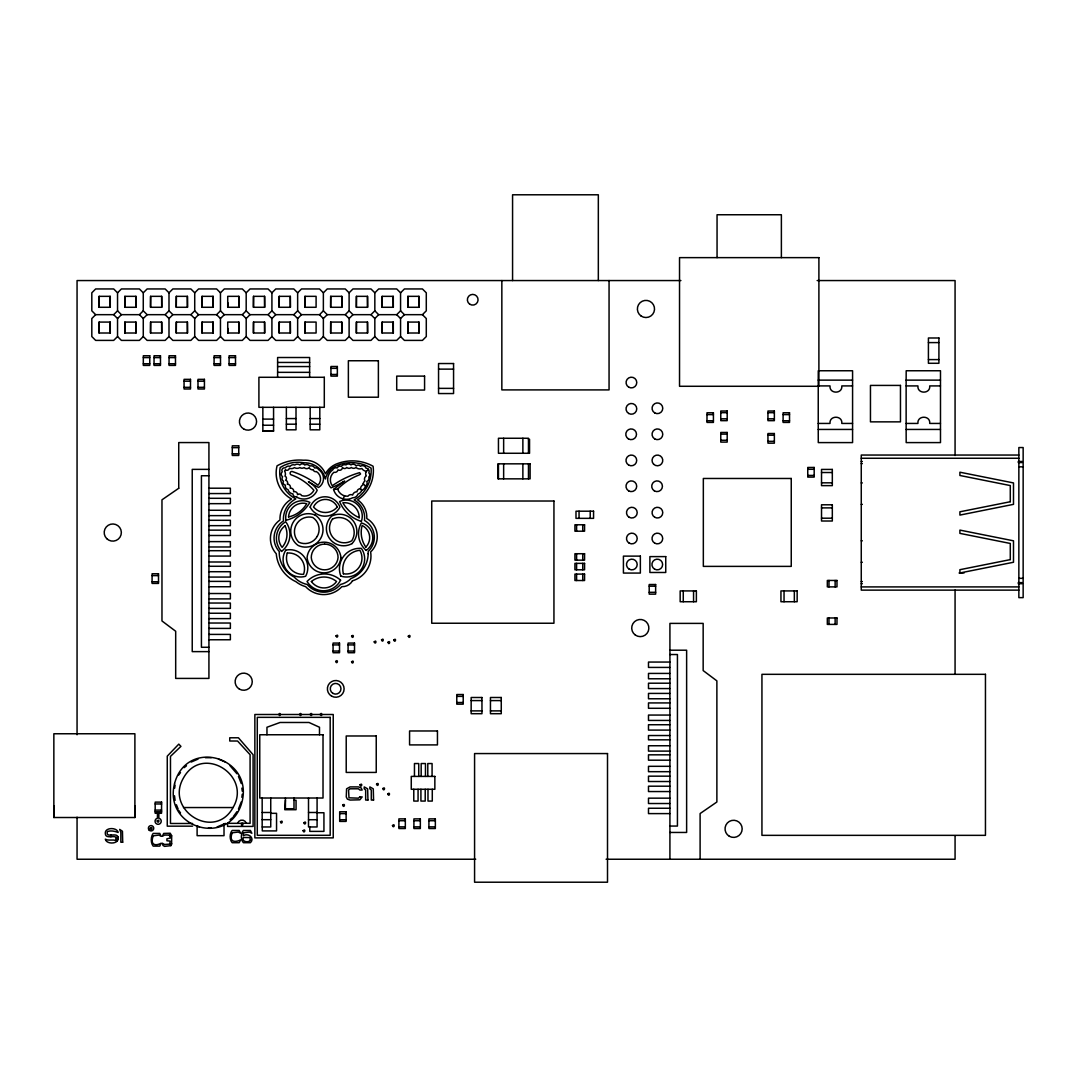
<?xml version="1.0" encoding="UTF-8"?>
<svg xmlns="http://www.w3.org/2000/svg" width="1077" height="1077" viewBox="0 0 1077 1077"><rect width="100%" height="100%" fill="white"/><g stroke="black" fill="none" stroke-linecap="round" stroke-linejoin="round"><path stroke-width="1.5" d="M134.894 805.69L134.894 817.51L53.85 817.51L53.85 805.69M818.237 380.127L818.278 370.757L852.58 370.757L852.58 442.593L818.278 442.593L818.237 429.44L818.237 380.127L852.54 380.127M906.134 380.127L906.188 370.757L940.49 370.757L940.49 442.593L906.188 442.593L906.134 429.44L906.134 380.127L940.45 380.127M99.084 307.282L99.084 296.337L110.271 296.337L110.271 307.282L99.084 307.282L99.205 296.337M99.084 333.008L99.084 322.077L110.271 322.077L110.271 333.008L99.084 333.008L99.205 322.077M124.811 307.282L124.932 296.337L135.998 296.337L135.998 307.282L124.811 307.282L124.811 296.337M124.811 333.008L124.932 322.077L135.998 322.077L135.998 333.008L124.811 333.008L124.811 322.077M150.538 307.282L150.672 296.337L161.725 296.337L161.725 307.282L150.538 307.282L150.538 296.337M150.538 333.008L150.672 322.077L161.725 322.077L161.725 333.008L150.538 333.008L150.538 322.077M176.265 307.282L176.265 296.337L187.465 296.337L187.465 307.282L176.265 307.282L176.399 296.337M176.265 333.008L176.265 322.077L187.465 322.077L187.465 333.008L176.265 333.008L176.399 322.077M201.991 307.282L201.991 296.337L213.192 296.337L213.192 307.282L201.991 307.282L202.126 296.337M201.991 333.008L201.991 322.077L213.192 322.077L213.192 333.008L201.991 333.008L202.126 322.077M227.732 307.282L227.732 296.337L238.919 296.337L238.919 307.282L227.732 307.282L227.785 302.597M227.732 333.008L227.732 322.077L238.919 322.077L238.919 333.008L227.732 333.008L227.785 328.323M253.458 307.282L253.458 296.337L264.646 296.337L264.646 307.282L253.458 307.282L253.58 296.337M253.458 333.008L253.458 322.077L264.646 322.077L264.646 333.008L253.458 333.008L253.58 322.077M279.185 307.282L279.185 296.337L290.373 296.337L290.373 307.282L279.185 307.282L279.306 296.337M279.185 333.008L279.185 322.077L290.373 322.077L290.373 333.008L279.185 333.008L279.306 322.077M304.912 307.282L304.912 296.337L316.099 296.337L316.099 307.282L304.912 307.282L305.047 296.337M304.912 333.008L304.912 322.077L316.099 322.077L316.099 333.008L304.912 333.008L305.047 322.077M330.639 307.282L330.639 296.337L341.84 296.337L341.84 307.282L330.639 307.282L330.774 296.337M330.639 333.008L330.639 322.077L341.84 322.077L341.84 333.008L330.639 333.008L330.774 322.077M356.366 307.282L356.5 296.337L367.567 296.337L367.567 307.282L356.366 307.282L356.366 296.337M356.366 333.008L356.5 322.077L367.567 322.077L367.567 333.008L356.366 333.008L356.366 322.077M382.106 307.282L382.227 296.337L393.293 296.337L393.293 307.282L382.106 307.282L382.106 296.337M382.106 333.008L382.227 322.077L393.293 322.077L393.293 333.008L382.106 333.008L382.106 322.077M407.833 307.282L407.954 296.337L419.02 296.337L419.02 307.282L407.833 307.282L407.833 296.337M407.833 333.008L407.954 322.077L419.02 322.077L419.02 333.008L407.833 333.008L407.833 322.077M174.689 788.135L175.08 785.079M241.867 797.317L242.258 794.247M278.633 714.495C280.962 710.874 280.962 718.103 278.633 714.495L254.859 714.495L254.859 837.879L333.237 837.879L333.237 714.495L322.225 714.495L321.161 713.418L320.084 714.495L321.161 715.559L322.225 714.495M299.419 714.495C301.748 710.874 301.748 718.103 299.419 714.495L280.787 714.495M310.041 714.495L311.105 713.418L312.182 714.495L311.105 715.559L310.041 714.495L301.56 714.495M344.64 480.948L333.574 489.416A13.355 13.355 0 0 0 352.758 497.749A5.197 5.197 0 0 0 357.901 494.087A5.681 5.681 0 0 0 361.67 490.412A6.058 6.058 0 0 0 365.48 486.117L363.218 483.654M171.674 843.708L170.92 845.607M337.626 489.133A10.245 10.245 0 0 0 347.952 496.241A3.5 3.5 0 0 1 352.623 495.057A4.362 4.362 0 0 1 356.999 491.785A3.231 3.231 0 0 1 360.485 488.756A4.846 4.846 0 0 1 363.137 484.731A4.348 4.348 0 0 1 364.955 480.975A3.756 3.756 0 0 1 366.301 475.899A5.25 5.25 0 0 1 365.83 472.076L366.113 471.241A6.193 6.193 0 0 1 361.872 468.522A5.681 5.681 0 0 1 355.962 467.485A3.527 3.527 0 0 1 351.344 467.485A3.527 3.527 0 0 1 346.74 467.485A2.679 2.679 0 0 1 342.446 467.485A2.854 2.854 0 0 1 338.016 469.841A3.177 3.177 0 0 1 333.91 472.238A9.989 9.989 0 0 0 332.268 485.754A90.078 90.078 0 0 1 340.87 480.355L343.119 479.171A90.078 90.078 0 0 1 359.624 472.641L360.553 473.988L359.206 474.93A60.568 60.568 0 0 0 337.626 489.133L333.574 489.416M233.049 807.548C252.112 775.346 202.234 743.938 183.507 777.904C164.458 810.106 214.336 841.514 233.049 807.548L183.507 807.548M238.448 809.015L241.288 801.894M170.085 844.112L164.566 844.476L162.331 843.224L162.99 845.445L164.566 846.374L170.88 845.66M343.051 498.866L344.613 495.878M115.966 840.033C118.497 832.79 105.667 840.423 105.331 833.733C104.24 827.163 117.191 827.042 118.147 832.454C115.252 831.457 111.712 830.286 107.754 831.39L107.35 831.767C105.438 838.929 117.783 831.282 118.147 837.893C119.049 844.301 106.313 844.637 105.331 839.171C108.414 841.312 114.364 838.62 117.258 841.325M178.688 775.009L180.505 772.572M233.346 816.554L236.967 811.668M365.83 472.076L368.428 469.33M95.665 314.672L91.814 318.536L91.814 336.549L95.665 340.399L113.677 340.399L117.541 336.549L117.541 318.536L113.677 314.672L95.665 314.672L91.814 310.809L91.814 292.809L95.665 288.946L113.677 288.946L117.541 292.809L117.541 310.809L113.677 314.672M117.541 292.809L121.405 288.946L139.404 288.946L143.268 292.809L143.268 310.809L147.132 314.672L165.144 314.672L168.995 318.536L168.995 336.549L165.144 340.399L147.132 340.399L143.268 336.549L143.268 318.536L147.132 314.672M117.541 318.536L121.405 314.672L139.404 314.672L143.268 318.536M143.268 292.809L147.132 288.946L165.144 288.946L168.995 292.809L168.995 310.809L165.144 314.672M139.404 314.672L143.268 310.809M168.995 292.809L172.858 288.946L190.871 288.946L194.722 292.809L194.722 310.809L198.585 314.672L216.598 314.672L220.462 310.809L220.462 292.809L224.312 288.946L242.325 288.946L246.189 292.809L246.189 310.809L250.039 314.672L268.052 314.672L271.916 318.536L271.916 336.549L268.052 340.399L250.039 340.399L246.189 336.549L246.189 318.536L242.325 314.672L224.312 314.672L220.462 310.809M143.268 336.549L139.404 340.399L121.405 340.399L117.541 336.549M168.995 318.536L172.858 314.672L190.871 314.672L194.722 318.536L194.722 336.549L190.871 340.399L172.858 340.399L168.995 336.549M194.722 292.809L198.585 288.946L216.598 288.946L220.462 292.809M190.871 314.672L194.722 310.809M194.722 318.536L198.585 314.672M194.722 336.549L198.585 340.399L216.598 340.399L220.462 336.549L220.462 318.536L224.312 314.672M246.189 292.809L250.039 288.946L268.052 288.946L271.916 292.809L271.916 310.809L268.052 314.672M242.325 314.672L246.189 310.809M246.189 318.536L250.039 314.672M271.916 292.809L275.779 288.946L293.779 288.946L297.642 292.809L297.642 310.809L293.779 314.672L275.779 314.672L271.916 310.809M246.189 336.549L242.325 340.399L224.312 340.399L220.462 336.549M271.916 318.536L275.779 314.672M297.642 292.809L301.506 288.946L319.519 288.946L323.369 292.809L323.369 310.809L319.519 314.672L301.506 314.672L297.642 310.809M271.916 336.549L275.779 340.399L293.779 340.399L297.642 336.549L297.642 318.536L301.506 314.672M323.369 292.809L327.233 288.946L345.246 288.946L349.11 292.809L349.11 310.809L352.96 314.672L370.973 314.672L374.836 310.809L374.836 292.809L378.687 288.946L396.699 288.946L400.563 292.809L400.563 310.809L396.699 314.672L378.687 314.672L374.836 310.809M352.96 314.672L349.11 318.536L349.11 336.549L345.246 340.399L327.233 340.399L323.369 336.549L323.369 318.536L327.233 314.672L345.246 314.672L349.11 310.809M349.11 292.809L352.96 288.946L370.973 288.946L374.836 292.809M323.369 336.549L319.519 340.399L301.506 340.399L297.642 336.549M349.11 336.549L352.96 340.399L370.973 340.399L374.836 336.549L374.836 318.536L378.687 314.672M400.563 292.809L404.427 288.946L422.426 288.946L426.29 292.809L426.29 310.809L422.426 314.672L404.427 314.672L400.563 310.809M374.836 336.549L378.687 340.399L396.699 340.399L400.563 336.549L400.563 318.536L404.427 314.672M184.127 767.672L186.483 765.801M230.088 819.651L232.444 817.78M169.789 844.395L170.099 841.097L166.922 840.76L166.922 838.795L170.287 838.068L169.52 835.079M116.262 837.691L117.905 836.735M191.194 762.045L198.06 759.097M217.123 826.948L225.362 823.407M343.55 481.621L343.657 481.567A83.05 83.05 0 0 1 330.989 487.868A11.901 11.901 0 0 1 332.766 469.841A3.406 3.406 0 0 1 337.128 467.97A3.325 3.325 0 0 1 341.342 466.368A3.823 3.823 0 0 1 345.946 464.927A3.635 3.635 0 0 1 350.873 464.927A3.756 3.756 0 0 1 356.245 465.937A2.639 2.639 0 0 1 360.378 466.274A3.729 3.729 0 0 1 366.045 468.185A3.218 3.218 0 0 1 368.805 472.897A2.639 2.639 0 0 1 368.805 476.976A3.635 3.635 0 0 1 366.786 481.473A3.823 3.823 0 0 1 365.48 486.117M205.33 757.696L211.227 757.696M208.278 828.146L211.227 827.755M116.316 837.906L118.147 837.893M680.906 280.558L77.059 280.558L77.059 734.77M817.147 280.558L955.07 280.558L955.07 455.504M928.414 342.594L938.915 342.594M143.322 357.604L149.757 357.604M154.038 357.604L160.473 357.604M169.049 357.604L175.484 357.604M214.081 357.604L220.502 357.604M229.091 357.604L235.513 357.604M928.414 359.597L938.915 359.597M277.61 362.451L309.637 362.451M143.322 363.743L149.757 363.743M154.038 363.743L160.473 363.743M169.049 363.743L175.484 363.743M214.081 363.743L220.502 363.743M229.091 363.743L235.513 363.743M277.61 366.557L309.637 366.557M330.935 368.334L337.357 368.334M438.554 369.128L453.565 369.128M277.61 372.346L309.637 372.346M330.935 374.459L337.357 374.459M184.059 381.191L190.494 381.191M197.993 381.191L204.428 381.191M818.237 385.916L830.017 385.916C829.142 394.182 842.699 394.182 841.81 385.916L852.54 385.916M906.134 385.916L917.927 385.916C917.052 394.182 930.609 394.182 929.72 385.916L940.45 385.916M184.059 387.33L190.494 387.33M197.993 387.33L204.428 387.33M438.554 388.366L453.565 388.366M720.769 412.679L727.19 412.679M767.941 412.679L774.363 412.679M706.983 414.618L713.418 414.618M783.1 414.618L789.522 414.618M286.361 418.563L296.013 418.563M310.163 418.563L319.802 418.563M720.769 418.818L727.19 418.818M767.941 418.818L774.363 418.818M262.855 419.101L273.571 419.101M706.983 420.757L713.418 420.757M783.1 420.757L789.522 420.757M818.237 423.436L830.017 423.436C829.142 415.17 842.699 415.17 841.81 423.436L852.54 423.436M906.134 423.436L917.927 423.436C917.052 415.17 930.609 415.17 929.72 423.436L940.45 423.436M286.361 424.19L296.013 424.19M310.163 424.19L319.802 424.19M262.855 425.24L273.571 425.24M818.237 429.44L852.54 429.44M906.134 429.44L940.45 429.44M262.855 430.894L273.571 430.894M720.769 434.125L727.19 434.125M767.941 435.202L774.363 435.202M528.47 439.335L529.547 439.335L529.547 453.269L498.449 453.269L498.449 438.258L528.47 438.258L528.47 453.269M720.769 440.251L727.19 440.251M767.941 441.328L774.363 441.328M232.295 447.655L238.731 447.655M232.295 453.794L238.731 453.794M1018.855 455.046L861.263 455.046L861.263 590.129L1018.855 590.129M861.263 458.263L1018.855 458.263M861.263 461.481L862.34 461.481M1018.196 461.481L1023.15 461.481L1023.15 447.547L1018.855 447.547L1018.855 597.641L1023.15 597.641L1023.15 583.694L1018.196 583.694M1018.196 462.558L1023.15 462.558L1023.15 582.63L1018.196 582.63M861.263 463.622L862.34 463.622M1018.855 466.839L1023.15 466.839M208.925 469.37L192.231 469.37L192.231 651.625L208.925 651.625M807.75 469.289L814.185 469.289M821.522 472.52L832.319 472.52M807.75 475.428L814.185 475.428M208.925 475.751L201.426 475.751L201.426 647.277L208.925 647.277M821.522 482.819L832.319 482.819M861.263 482.927L862.34 482.927M208.925 488.204L230.37 488.204L230.37 493.562L208.925 493.562M208.925 498.301L230.37 498.301L230.37 503.659L208.925 503.659M861.263 504.359L862.34 504.359M821.522 507.886L832.319 507.886M208.925 510.269L230.37 510.269L230.37 515.627L208.925 515.627M821.522 518.199L832.319 518.199M208.925 520.299L230.37 520.299L230.37 525.657L208.925 525.657M208.925 530.14L230.37 530.14L230.37 535.498L208.925 535.498M861.263 540.816L862.34 540.816M208.925 541.623L230.37 541.623L230.37 546.981L208.925 546.981M208.925 550.697L230.37 550.697L230.37 556.069L208.925 556.069M208.925 561.992L230.37 561.992L230.37 566.273L208.925 566.273M861.263 562.261L862.34 562.261M208.925 571.712L230.37 571.712L230.37 577.07L208.925 577.07M959.068 572.977L964.063 572.977M152.086 575.616L158.507 575.616M1018.855 578.336L1023.15 578.336M208.925 581.392L230.37 581.392L230.37 586.75L208.925 586.75M861.263 581.553L862.34 581.553M152.086 581.755L158.507 581.755M861.263 583.694L862.34 583.694M649.202 586.184L655.637 586.184M861.263 586.911L1018.855 586.911M649.202 592.31L655.637 592.31M208.925 593.521L230.37 593.521L230.37 598.893L208.925 598.893M208.925 603.039L230.37 603.039L230.37 608.397L208.925 608.397M208.925 613.244L230.37 613.244L230.37 618.615L208.925 618.615M208.925 623.031L230.37 623.031L230.37 628.403L208.925 628.403M208.925 634.407L230.37 634.407L230.37 639.765L208.925 639.765M333.076 644.921L339.511 644.921M348.086 644.921L354.521 644.921M669.921 650.198L686.628 650.198L686.628 832.454L669.921 832.454M333.076 651.047L339.511 651.047M348.086 651.047L354.521 651.047M669.921 654.533L677.433 654.533L677.433 826.059L669.921 826.059M669.921 662.059L648.489 662.059L648.489 667.417L669.921 667.417M669.921 673.421L648.489 673.421L648.489 678.779L669.921 678.779M669.921 683.208L648.489 683.208L648.489 688.566L669.921 688.566M669.921 693.413L648.489 693.413L648.489 698.771L669.921 698.771M456.783 696.375L463.218 696.375M471.161 700.588L481.957 700.588M490.452 700.588L501.263 700.588M456.783 702.5L463.218 702.5M669.921 702.931L648.489 702.931L648.489 708.289L669.921 708.289M471.161 710.887L481.957 710.887M490.452 710.887L501.263 710.887M312.182 714.495L320.084 714.495M669.921 715.061L648.489 715.061L648.489 720.432L669.921 720.432M669.921 724.74L648.489 724.74L648.489 730.098L669.921 730.098M669.921 735.537L648.489 735.537L648.489 739.832L669.921 739.832M669.921 745.755L648.489 745.755L648.489 751.113L669.921 751.113M669.921 754.829L648.489 754.829L648.489 760.187L669.921 760.187M669.921 766.312L648.489 766.312L648.489 771.684L669.921 771.684M669.921 776.167L648.489 776.167L648.489 781.525L669.921 781.525M669.921 786.197L648.489 786.197L648.489 791.555L669.921 791.555M669.921 798.165L648.489 798.165L648.489 803.523L669.921 803.523M285.418 800.278L284.799 809.716L296.054 809.716L296.054 800.278L293.994 800.278M155.182 803.967L161.617 803.967M669.921 808.248L648.489 808.248L648.489 813.606L669.921 813.606M155.182 810.092L161.617 810.092M155.182 811.775L161.617 811.775M262.169 812.489L270.744 812.489M308.507 812.489L317.082 812.489M317.082 812.745L323.935 812.745L323.935 831.39L309.786 831.39L309.786 826.961M270.744 813.323L276.547 813.323L276.547 830.906L262.29 830.906L262.29 826.961M339.686 813.62L346.121 813.62M262.169 819.678L270.744 819.678M308.507 819.718L317.082 819.718M339.686 819.745L346.121 819.745M398.894 820.728L405.329 820.728M413.905 820.728L420.34 820.728M428.915 820.728L435.35 820.728M192.568 823.488L170.476 823.488L170.476 756.377L180.936 746.374L178.795 744.126L167.258 756.162L167.258 826.167L192.568 826.167M241.463 823.326L227.584 823.326L227.584 826.422L253.095 826.422L253.095 754.708L238.421 737.785L229.738 737.785L229.738 741.003L237.573 741.03L250.093 754.708L250.093 823.326L241.786 823.178L241.45 825.13L242.931 824.794L242.594 823.313M398.894 826.853L405.329 826.853M413.905 826.853L420.34 826.853M428.915 826.853L435.35 826.853M169.654 835.092L164.566 835.079L162.331 836.317L163.691 833.423L169.978 833.261M116.316 838.943L118.147 838.943M475.697 859.244L77.059 859.244L77.059 817.187M606.109 859.244L955.07 859.244L955.07 835.698M169.883 835.227L171.674 835.846L171.593 844.153M218.496 759.097L225.362 762.045M196.687 825.763L199.433 826.948M311.038 483.385L318.59 487.477A10.595 10.595 0 0 0 318.59 469.572A3.285 3.285 0 0 0 314.713 468.01A3.891 3.891 0 0 0 309.705 466.085A3.769 3.769 0 0 0 304.791 465.022A3.164 3.164 0 0 0 299.85 465.022A4.133 4.133 0 0 0 294.815 465.022A3.998 3.998 0 0 0 290.171 466.314A4.295 4.295 0 0 0 285.284 467.93A2.625 2.625 0 0 0 282.241 471.82A3.177 3.177 0 0 0 282.605 476.748A3.11 3.11 0 0 0 283.466 481.163A2.639 2.639 0 0 0 285.392 485.121A3.756 3.756 0 0 0 288.03 489.658A6.018 6.018 0 0 0 292.971 493.953A2.706 2.706 0 0 0 296.767 496.564A1.36 1.36 0 0 0 297.521 497.601A14.513 14.513 0 0 0 317.203 490.237A22.2 22.2 0 0 0 311.038 483.385L308.412 481.742L310.634 483.102M170.328 833.41L171.647 835.765L170.341 836.21M230.088 765.801L236.967 773.784M422.426 314.672L426.29 318.536L426.29 336.549L422.426 340.399L404.427 340.399L400.563 336.549M396.699 314.672L400.563 318.536M370.973 314.672L374.836 318.536M345.246 314.672L349.11 318.536M323.369 310.809L327.233 314.672M319.519 314.672L323.369 318.536M293.779 314.672L297.642 318.536M216.598 314.672L220.462 318.536M168.995 310.809L172.858 314.672M117.541 310.809L121.405 314.672M178.688 810.442L180.505 812.879M360.485 488.756L361.67 490.412M238.448 776.436L241.288 783.558M176.413 804.748L178.122 809.015M241.867 788.135L242.258 791.191M174.501 795.782L175.08 800.373M418.899 296.337L419.02 307.282M418.899 322.077L419.02 333.008M393.159 296.337L393.293 307.282M393.159 322.077L393.293 333.008M367.432 296.337L367.567 307.282M367.432 322.077L367.567 333.008M341.705 296.337L341.84 307.282M341.705 322.077L341.84 333.008M290.251 296.337L290.373 307.282M290.251 322.077L290.373 333.008M264.525 296.337L264.646 307.282M264.525 322.077L264.646 333.008M238.784 296.337L238.919 307.282M238.784 322.077L238.919 333.008M213.058 296.337L213.192 307.282M213.058 322.077L213.192 333.008M187.331 296.337L187.465 307.282M187.331 322.077L187.465 333.008M161.604 296.337L161.725 307.282M161.604 322.077L161.725 333.008M135.877 296.337L135.998 307.282M135.877 322.077L135.998 333.008M110.137 296.337L110.271 307.282M110.137 322.077L110.271 333.008M955.07 590.088L955.07 674.202M835.133 580.449L835.133 586.884M835.133 617.969L835.133 624.404M828.994 580.449L828.994 586.884M828.994 617.969L828.994 624.404M794.341 590.923L794.341 601.733M784.043 590.923L784.043 601.733M781.377 257.632L781.377 214.754L717.053 214.754L717.053 257.632M700.104 859.244L700.104 813.552L716.878 802.002L716.878 680.866L703.16 670.567L703.16 623.395L669.921 623.395L669.921 859.244M693.561 590.923L693.561 601.733M683.262 590.923L683.262 601.733M609.057 280.558L609.057 389.901L501.842 389.901L501.842 280.558M598.327 280.558L598.327 194.789L512.571 194.789L512.571 280.558M590.209 511.198L590.209 518.347M582.738 524.782L582.738 531.203M582.738 553.726L582.738 560.148M582.738 563.365L582.738 569.8M582.738 574.095L582.738 580.516M579.049 511.198L579.049 518.347M576.599 524.782L576.599 531.203M576.599 553.726L576.599 560.148M576.599 563.365L576.599 569.8M576.599 574.095L576.599 580.516M528.47 463.837L528.47 478.848M522.87 438.258L522.87 453.269M522.87 463.837L522.87 478.848M503.646 438.258L503.646 453.269M503.646 463.837L503.646 478.848M498.449 463.837L498.449 478.848M432.079 776.409L432.079 763.539L427.784 763.539L427.784 776.409M432.281 789.279L432.281 801.073L427.986 801.073L427.986 789.279M425.469 776.409L425.469 763.539L421.174 763.539L421.174 776.409M425.213 789.279L425.213 801.073L420.919 801.073L420.919 789.279M418.738 776.409L418.738 763.539L414.457 763.539L414.457 776.409M418.064 789.279L418.064 801.073L413.783 801.073L413.783 789.279M319.802 407.308L319.802 429.817L310.163 429.817L310.163 407.308M319.492 734.756L319.492 727.258L309.005 722.479L280.06 722.479L266.961 727.258L266.961 734.756M317.082 798.017L317.082 826.961L308.507 826.961L308.507 798.017M309.637 377.287L309.637 357.51L277.61 357.51L277.61 377.287M296.013 407.308L296.013 429.817L286.361 429.817L286.361 407.308M293.994 798.017L293.994 808.733L285.418 808.733L285.418 798.017M273.571 407.308L273.571 431.137L262.855 431.137L262.855 407.308M270.744 798.017L270.744 826.961L262.169 826.961L262.169 798.017M224.016 823.932L224.016 835.671L197.104 835.671L197.104 825.615M158.844 813.27L158.844 818.21A3.096 3.096 0 0 1 160.702 822.963A3.096 3.096 0 0 1 155.586 822.963A3.096 3.096 0 0 1 157.444 818.21L157.444 813.27M134.894 817.51L134.894 733.76L53.85 733.76L53.85 817.51M110.931 834.904L110.931 836.762M237.573 823.326A4.591 4.591 0 0 1 246.35 823.313M387.733 794.059C389.47 797.99 390.588 790.841 387.733 794.059M335.661 661.466C337.316 665.438 338.595 658.316 335.661 661.466M374.19 641.879C375.846 645.85 377.125 638.728 374.19 641.879M392.472 825.534C394.034 829.532 395.474 822.451 392.472 825.534M408.277 636.17C409.798 640.196 411.306 633.128 408.277 636.17M335.997 635.915C337.464 639.953 339.067 632.899 335.997 635.915M157.161 820.943C158.575 824.995 160.258 817.968 157.161 820.943M174.595 783.369C162.937 828.415 229.549 847.989 241.975 802.082C253.633 757.037 187.021 737.462 174.595 783.369M153.19 835.833C149.757 845.445 155.748 846.091 161.146 843.224L159.773 846.118L153.149 846.118C150.632 842.86 150.632 836.694 153.149 833.423L159.773 833.423L161.146 836.317L158.911 835.079L153.19 835.833M150.201 828.213C151.507 832.306 153.378 825.319 150.201 828.213M303.862 822.734C305.181 826.826 307.053 819.839 303.862 822.734M303.068 830.65C304.387 834.742 306.258 827.755 303.068 830.65M351.6 636.13C352.919 640.223 354.791 633.236 351.6 636.13M351.56 661.763C352.866 665.869 354.737 658.882 351.56 661.763M342.688 805.138C343.994 809.231 345.865 802.257 342.688 805.138M381.527 639.859C382.847 643.952 384.718 636.978 381.527 639.859M387.935 642.323C389.241 646.415 391.113 639.428 387.935 642.323M393.792 639.967C395.111 644.059 396.982 637.072 393.792 639.967M376.533 784.15C377.852 788.256 379.723 781.269 376.533 784.15M382.793 788.566C384.099 792.672 385.97 785.685 382.793 788.566M232.201 832.777C228.526 842.604 235.446 842.402 240.642 839.912L239.202 842.699L232.147 842.699C229.509 839.71 229.522 833.463 232.147 830.461L239.202 830.461L240.642 833.261L238.286 832.05L232.201 832.777M243.415 832.79L243.348 835.671C248.625 832.521 254.993 838.391 250.403 842.699L243.362 842.699C240.71 839.71 240.723 833.463 243.362 830.461L250.403 830.461L251.856 833.261L249.487 832.05L243.415 832.79M250.429 839.925C249.447 843.089 241.06 842.066 243.348 837.502L249.837 837.583L250.429 839.925M285.513 470.407L284.597 471.241A4.9 4.9 0 0 1 284.961 476.074A2.45 2.45 0 0 1 285.593 480.221A2.76 2.76 0 0 1 287.317 484.219A2.894 2.894 0 0 1 290.211 488.244A2.827 2.827 0 0 1 293.59 491.758A3.002 3.002 0 0 1 297.562 494.68A2.571 2.571 0 0 1 301.627 495.649A10.339 10.339 0 0 0 313.905 490.277A54.456 54.456 0 0 0 291.005 474.769A1.764 1.764 0 0 1 290.359 472.345A1.764 1.764 0 0 1 292.769 471.699A87.439 87.439 0 0 1 308.049 478.565L310.109 479.777A87.439 87.439 0 0 1 318.011 485.202A8.751 8.751 0 0 0 316.436 471.564A2.41 2.41 0 0 1 313.272 469.68A3.527 3.527 0 0 1 309.166 467.593A3.5 3.5 0 0 1 304.118 467.593A3.891 3.891 0 0 1 299.837 467.593A5.358 5.358 0 0 1 294.371 467.593A4.604 4.604 0 0 1 289.363 468.145A2.517 2.517 0 0 1 285.284 469.787L285.513 470.407M360.001 784.823C361.185 788.956 363.272 782.037 360.001 784.823M359.906 796.926L358.399 798.165L348.988 797.815L348.558 790.033L350.052 788.795L358.399 788.795L359.906 790.047L362.182 790.047L361.078 787.826L358.399 786.91L350.065 786.91L346.579 788.822L346.269 796.926L347.386 799.134L350.065 800.063L359.866 799.807L362.182 796.926L359.906 796.926M280.491 821.724C281.353 825.938 283.965 819.193 280.491 821.724M178.742 488.271L161.967 499.822L161.967 620.958L175.686 631.257L175.686 678.416L208.925 678.416L208.925 442.566L178.742 442.566L178.742 488.271M1010.28 501.734L959.903 511.804L959.903 515.089L1013.497 504.359L1013.497 482.927L959.903 472.211L959.903 475.482L1010.28 485.565L1010.28 501.734M1010.28 559.623L959.903 569.693L959.903 572.977L1013.497 562.261L1013.497 540.816L959.903 530.099L959.903 533.371L1010.28 543.454L1010.28 559.623M818.897 257.632L679.533 257.632L679.533 386.28L818.897 386.28L818.897 257.632M938.915 337.99L928.414 337.99L928.414 363.286L938.915 363.286L938.915 337.99M149.757 355.76L143.322 355.76L143.322 365.413L149.757 365.413L149.757 355.76M160.473 355.76L154.038 355.76L154.038 365.413L160.473 365.413L160.473 355.76M175.484 355.76L169.049 355.76L169.049 365.413L175.484 365.413L175.484 355.76M220.502 355.76L214.081 355.76L214.081 365.413L220.502 365.413L220.502 355.76M235.513 355.76L229.091 355.76L229.091 365.413L235.513 365.413L235.513 355.76M378.377 360.755L348.369 360.755L348.369 397.211L378.377 397.211L378.377 360.755M453.565 363.541L438.554 363.541L438.554 393.549L453.565 393.549L453.565 363.541M337.357 366.49L330.935 366.49L330.935 376.129L337.357 376.129L337.357 366.49M424.58 376.115L396.713 376.115L396.713 390.049L424.58 390.049L424.58 376.115M324.298 377.287L258.911 377.287L258.911 407.308L324.298 407.308L324.298 377.287M190.494 379.346L184.059 379.346L184.059 388.999L190.494 388.999L190.494 379.346M204.428 379.346L197.993 379.346L197.993 388.999L204.428 388.999L204.428 379.346M900.466 385.418L870.458 385.418L870.458 421.861L900.466 421.861L900.466 385.418M727.19 411.01L720.769 411.01L720.769 420.663L727.19 420.663L727.19 411.01M774.363 411.01L767.941 411.01L767.941 420.663L774.363 420.663L774.363 411.01M713.418 412.774L706.983 412.774L706.983 422.426L713.418 422.426L713.418 412.774M789.522 412.774L783.1 412.774L783.1 422.426L789.522 422.426L789.522 412.774M727.19 432.456L720.769 432.456L720.769 442.095L727.19 442.095L727.19 432.456M774.363 433.519L767.941 433.519L767.941 443.172L774.363 443.172L774.363 433.519M238.731 445.824L232.295 445.824L232.295 455.463L238.731 455.463L238.731 445.824M530.113 463.837L497.951 463.837L497.951 478.848L530.113 478.848L530.113 463.837M814.185 467.458L807.75 467.458L807.75 477.098L814.185 477.098L814.185 467.458M832.319 469.424L821.522 469.424L821.522 485.633L832.319 485.633L832.319 469.424M791.245 478.471L703.335 478.471L703.335 566.381L791.245 566.381L791.245 478.471M553.941 501.02L431.729 501.02L431.729 623.233L553.941 623.233L553.941 501.02M832.319 504.79L821.522 504.79L821.522 521.012L832.319 521.012L832.319 504.79M593.562 511.198L575.993 511.198L575.993 518.347L593.562 518.347L593.562 511.198M584.569 524.782L574.93 524.782L574.93 531.203L584.569 531.203L584.569 524.782M584.569 553.726L574.93 553.726L574.93 560.148L584.569 560.148L584.569 553.726M640.357 556.122L623.421 556.122L623.421 573.072L640.357 573.072L640.357 556.122M665.748 556.607L649.889 556.607L649.889 572.479L665.748 572.479L665.748 556.607M584.569 563.365L574.93 563.365L574.93 569.8L584.569 569.8L584.569 563.365M158.507 573.772L152.086 573.772L152.086 583.424L158.507 583.424L158.507 573.772M584.569 574.095L574.93 574.095L574.93 580.516L584.569 580.516L584.569 574.095M836.977 580.449L827.324 580.449L827.324 586.884L836.977 586.884L836.977 580.449M655.637 584.515L649.202 584.515L649.202 594.154L655.637 594.154L655.637 584.515M696.375 590.923L680.166 590.923L680.166 601.733L696.375 601.733L696.375 590.923M797.155 590.923L780.946 590.923L780.946 601.733L797.155 601.733L797.155 590.923M836.977 617.969L827.324 617.969L827.324 624.404L836.977 624.404L836.977 617.969M339.511 643.077L333.076 643.077L333.076 652.729L339.511 652.729L339.511 643.077M354.521 643.077L348.086 643.077L348.086 652.729L354.521 652.729L354.521 643.077M985.455 674.323L761.937 674.323L761.937 835.348L985.455 835.348L985.455 674.323M463.218 694.53L456.783 694.53L456.783 704.17L463.218 704.17L463.218 694.53M481.957 697.492L471.161 697.492L471.161 713.701L481.957 713.701L481.957 697.492M501.263 697.492L490.452 697.492L490.452 713.701L501.263 713.701L501.263 697.492M330.181 717.349L257.282 717.349L257.282 835.308L330.181 835.308L330.181 717.349M437.45 730.973L409.57 730.973L409.57 744.907L437.45 744.907L437.45 730.973M323.019 734.756L259.759 734.756L259.759 798.017L323.019 798.017L323.019 734.756M376.236 735.981L346.215 735.981L346.215 772.424L376.236 772.424L376.236 735.981M607.509 753.563L474.58 753.563L474.58 882.211L607.509 882.211L607.509 753.563M434.852 776.409L411.266 776.409L411.266 789.279L434.852 789.279L434.852 776.409M367.944 800.063L365.668 800.063L365.668 790.033L364.214 788.808L364.214 786.91L367.647 788.835L367.944 800.063M373.571 800.063L371.296 800.063L371.296 790.033L369.842 788.808L369.842 786.91L373.275 788.835L373.571 800.063M161.617 802.123L155.182 802.123L155.182 813.27L161.51 813.27L161.617 802.123M346.121 811.775L339.686 811.775L339.686 821.414L346.121 821.414L346.121 811.775M405.329 818.883L398.894 818.883L398.894 828.536L405.329 828.536L405.329 818.883M420.34 818.883L413.905 818.883L413.905 828.536L420.34 828.536L420.34 818.883M435.35 818.883L428.915 818.883L428.915 828.536L435.35 828.536L435.35 818.883M122.697 842.227L120.853 842.227L120.853 832.454L119.695 829.398L122.455 831.282L122.697 842.227M368.172 553.74L368.172 551.491A19.413 19.413 0 0 0 364.47 520.406A20.369 20.369 0 0 0 354.118 499.93A33.602 33.602 0 0 0 371.08 468.078A37.937 37.937 0 0 0 335.432 466.233A17.946 17.946 0 0 0 325.442 478.969A21.54 21.54 0 0 0 303.943 462.8A32.673 32.673 0 0 0 280.168 467.553A29.429 29.429 0 0 0 295.852 498.907A22.657 22.657 0 0 0 283.466 520.958A20.18 20.18 0 0 0 279.253 551.545A27.477 27.477 0 0 0 294.156 576.989A24.461 24.461 0 0 0 307.174 584.474A21.863 21.863 0 0 0 340.507 584.474A21.446 21.446 0 0 0 350.967 578.564A27.06 27.06 0 0 0 368.172 553.74M239.404 689.118A8.576 8.576 0 0 0 252.26 681.701A8.576 8.576 0 0 0 239.404 674.269A8.576 8.576 0 0 0 239.404 689.118M332.941 693.4A5.358 5.358 0 0 0 340.978 688.755A5.358 5.358 0 0 0 332.941 684.124A5.358 5.358 0 0 0 332.941 693.4M243.712 429.009A8.576 8.576 0 0 0 256.582 421.592A8.576 8.576 0 0 0 243.712 414.16A8.576 8.576 0 0 0 243.712 429.009M469.653 304.145A5.358 5.358 0 0 0 478.053 300.2A5.358 5.358 0 0 0 470.447 294.896A5.358 5.358 0 0 0 469.653 304.145M628.739 387.182A5.358 5.358 0 0 0 636.776 382.537A5.358 5.358 0 0 0 628.739 377.906A5.358 5.358 0 0 0 628.739 387.182M654.735 412.922A5.358 5.358 0 0 0 662.772 408.277A5.358 5.358 0 0 0 654.735 403.646A5.358 5.358 0 0 0 654.735 412.922M628.712 413.487A5.358 5.358 0 0 0 636.763 408.843A5.358 5.358 0 0 0 628.712 404.198A5.358 5.358 0 0 0 628.712 413.487M628.47 438.931A5.358 5.358 0 0 0 636.507 434.287A5.358 5.358 0 0 0 628.47 429.642A5.358 5.358 0 0 0 628.47 438.931M654.735 438.931A5.358 5.358 0 0 0 662.772 434.287A5.358 5.358 0 0 0 654.735 429.642A5.358 5.358 0 0 0 654.735 438.931M653.618 464.214A5.358 5.358 0 0 0 662.597 461.804A5.358 5.358 0 0 0 656.028 455.248A5.358 5.358 0 0 0 653.618 464.214M628.672 465.062A5.358 5.358 0 0 0 636.709 460.417A5.358 5.358 0 0 0 628.672 455.773A5.358 5.358 0 0 0 628.672 465.062M628.672 490.897A5.358 5.358 0 0 0 636.709 486.252A5.358 5.358 0 0 0 628.672 481.607A5.358 5.358 0 0 0 628.672 490.897M654.399 490.897A5.358 5.358 0 0 0 662.436 486.252A5.358 5.358 0 0 0 654.399 481.607A5.358 5.358 0 0 0 654.399 490.897M654.735 517.283A5.358 5.358 0 0 0 662.772 512.639A5.358 5.358 0 0 0 654.735 508.007A5.358 5.358 0 0 0 654.735 517.283M629.17 517.283A5.358 5.358 0 0 0 637.207 512.639A5.358 5.358 0 0 0 629.17 508.007A5.358 5.358 0 0 0 629.17 517.283M654.681 543.145A5.358 5.358 0 0 0 662.718 538.5A5.358 5.358 0 0 0 654.681 533.869A5.358 5.358 0 0 0 654.681 543.145M629.17 543.145A5.358 5.358 0 0 0 637.207 538.5A5.358 5.358 0 0 0 629.17 533.869A5.358 5.358 0 0 0 629.17 543.145M629.17 569.154A5.358 5.358 0 0 0 637.207 564.51A5.358 5.358 0 0 0 629.17 559.865A5.358 5.358 0 0 0 629.17 569.154M654.601 569.154A5.358 5.358 0 0 0 662.638 564.51A5.358 5.358 0 0 0 654.601 559.865A5.358 5.358 0 0 0 654.601 569.154M635.376 635.08A8.576 8.576 0 0 0 648.839 628.793A8.576 8.576 0 0 0 636.669 620.271A8.576 8.576 0 0 0 635.376 635.08M729.317 836.264A8.576 8.576 0 0 0 742.174 828.846A8.576 8.576 0 0 0 729.317 821.414A8.576 8.576 0 0 0 729.317 836.264M149.165 830.152A2.679 2.679 0 0 0 153.648 828.953A2.679 2.679 0 0 0 150.363 825.669A2.679 2.679 0 0 0 149.165 830.152M331.568 696.119A8.36 8.36 0 0 0 344.115 688.876A8.36 8.36 0 0 0 331.568 681.633A8.36 8.36 0 0 0 331.568 696.119M641.111 316.032A8.576 8.576 0 0 0 654.506 309.611A8.576 8.576 0 0 0 642.255 301.223A8.576 8.576 0 0 0 641.111 316.032M106.704 538.621A8.576 8.576 0 0 0 121.055 534.784A8.576 8.576 0 0 0 110.541 524.27A8.576 8.576 0 0 0 106.704 538.621M352.475 580.813A25.808 25.808 0 0 0 370.636 551.962A20.961 20.961 0 0 0 366.786 518.522A20.773 20.773 0 0 0 357.618 499.863A34.626 34.626 0 0 0 373.086 466.233A42.609 42.609 0 0 0 335.432 464.402A22.375 22.375 0 0 0 325.442 473.759A22.052 22.052 0 0 0 303.445 460.216A45.651 45.651 0 0 0 277.058 465.816A29.577 29.577 0 0 0 291.584 499.055A22.536 22.536 0 0 0 279.993 519.962A22.779 22.779 0 0 0 276.25 553.74A33.912 33.912 0 0 0 295.892 581.661A28.204 28.204 0 0 0 305.639 586.655A24.65 24.65 0 0 0 341.867 586.655A11.551 11.551 0 0 0 352.475 580.813M310.136 507.065A16.734 16.734 0 0 0 339.942 507.065A15.94 15.94 0 0 0 310.136 507.065M281.514 551.424A21.217 21.217 0 0 0 285.674 521.699A19.453 19.453 0 0 0 281.514 551.424M285.93 520.299A38.759 38.759 0 0 0 309.893 502.394A16.828 16.828 0 0 0 285.93 520.299M288.555 516.96A28.042 28.042 0 0 0 306.73 503.659A14.499 14.499 0 0 0 288.555 516.96M340.951 557.509A17.017 17.017 0 0 0 307.08 557.509A17.017 17.017 0 0 0 340.951 557.509M337.303 507.011A13.112 13.112 0 0 0 313.515 507.011A15.63 15.63 0 0 0 337.303 507.011M285.095 525.818A14.903 14.903 0 0 0 282.12 547.372A20.019 20.019 0 0 0 285.095 525.818M340.574 580.18A23.95 23.95 0 0 0 307.053 581.459A19.103 19.103 0 0 0 340.574 580.18M340.83 576.114A18.201 18.201 0 0 0 361.374 548.368A20.382 20.382 0 0 0 340.83 576.114M365.857 547.129A13.624 13.624 0 0 0 362.141 525.468A25.713 25.713 0 0 0 365.857 547.129M366.22 550.428A15.441 15.441 0 0 0 361.374 522.897A21.917 21.917 0 0 0 366.22 550.428M343.388 573.785A15.886 15.886 0 0 0 359.906 550.28A18.848 18.848 0 0 0 343.388 573.785M361.374 521.389A16.02 16.02 0 0 0 339.592 501.519A34.356 34.356 0 0 0 361.374 521.389M332.483 519.06A14.822 14.822 0 0 0 351.775 540.789A15.078 15.078 0 0 0 332.483 519.06M317.271 536.333A14.243 14.243 0 0 0 312.774 517.472A14.728 14.728 0 0 0 298.8 542.216A14.243 14.243 0 0 0 317.271 536.333M359.206 517.741A14.741 14.741 0 0 0 342.823 502.771A36.739 36.739 0 0 0 359.206 517.741M324.675 544.114A13.395 13.395 0 0 0 311.266 557.509A13.449 13.449 0 0 0 324.675 569.841A13.449 13.449 0 0 0 338.07 557.509A13.395 13.395 0 0 0 324.675 544.114M311.374 581.513A15.549 15.549 0 0 0 336.562 581.513A19.871 19.871 0 0 0 311.374 581.513M287.29 553.026A16.222 16.222 0 0 0 303.552 574.324A15.899 15.899 0 0 0 287.29 553.026M315.211 515.102A17.515 17.515 0 0 0 298.141 545.474A17.474 17.474 0 0 0 320.784 538.217A17.474 17.474 0 0 0 315.211 515.102M285.768 550.159A17.515 17.515 0 0 0 305.639 576.262A17.986 17.986 0 0 0 285.768 550.159M352.004 543.616A17.34 17.34 0 0 0 331.689 516.098A17.245 17.245 0 0 0 352.004 543.616"/></g></svg>
